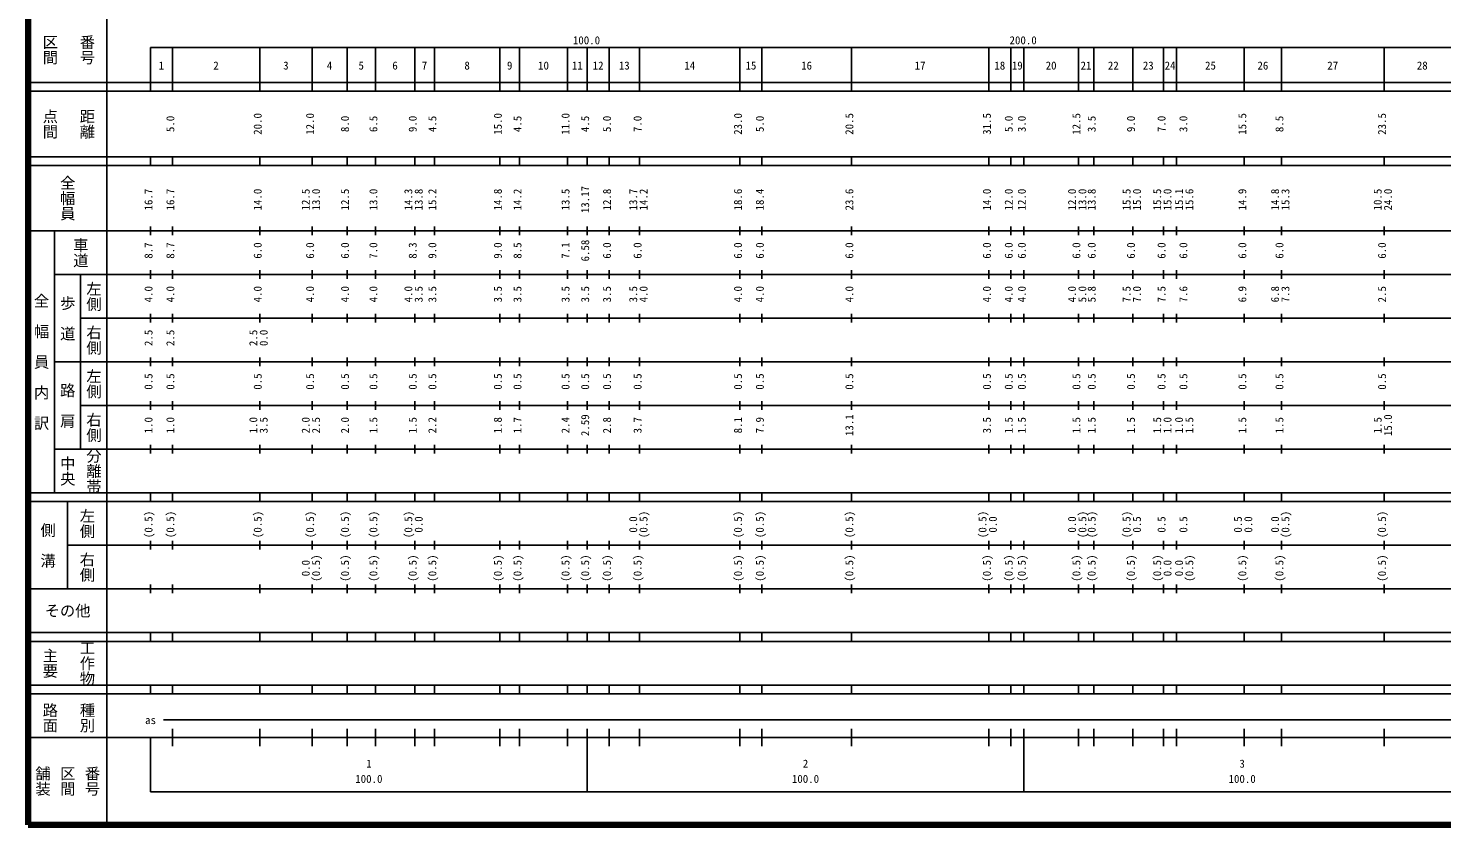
# Model space of a CAD drawing. Units: millimetres on the paper. Extents: x 40 to 680, y 20 to 380.
# Drawn here: x 40 to 363.7, y 20 to 202.4 of the extents above; entities that cross this region are included whole.
import ezdxf
from ezdxf.enums import TextEntityAlignment as Align

# ---------------------------------------------------------------- set-up
doc = ezdxf.new("R2010")
doc.units = ezdxf.units.MM
doc.layers.add('M-TTL', color=2, linetype='Continuous', lineweight=140)
doc.layers.add('M-TTL-BAND', color=7, linetype='Continuous', lineweight=25)
doc.styles.add('@ＭＳ ゴシック', font='')
doc.styles.add('ＭＳ ゴシック', font='')
doc.styles.get('@ＭＳ ゴシック').set_extended_font_data('@MS Gothic')
doc.styles.get('ＭＳ ゴシック').set_extended_font_data('MS Gothic')

msp = doc.modelspace()

# ---------------------------------------------------------------- linework, layer by layer
at = {"layer": 'M-TTL'}
for p, q in [((40, 380), (40, 20)), ((40, 20), (680, 20))]:
    msp.add_line(p, q, dxfattribs=at)
at = {"layer": 'M-TTL-BAND'}
for p, q in [((58, 370), (58, 20)), ((68, 198), (579, 198)), ((68, 198), (68, 188)), ((73, 188), (73, 198)), ((93, 188), (93, 198)), ((105, 188), (105, 198)), ((113, 188), (113, 198)), ((119.5, 188), (119.5, 198)), ((128.5, 188), (128.5, 198)), ((133, 188), (133, 198)), ((148, 188), (148, 198)), ((152.5, 188), (152.5, 198)), ((163.5, 188), (163.5, 198)), ((168, 188), (168, 198)), ((173, 188), (173, 198)), ((180, 188), (180, 198)), ((203, 188), (203, 198)), ((208, 188), (208, 198)), ((228.5, 188), (228.5, 198)), ((260, 188), (260, 198)), ((265, 188), (265, 198)), ((268, 188), (268, 198)), ((280.5, 188), (280.5, 198)), ((284, 188), (284, 198)), ((293, 188), (293, 198)), ((300, 188), (300, 198)), ((303, 188), (303, 198)), ((318.5, 188), (318.5, 198)), ((327, 188), (327, 198)), ((350.5, 188), (350.5, 198)), ((40, 190), (579, 190)), ((40, 188), (579, 188)), ((40, 173), (579, 173)), ((68, 171), (68, 173)), ((73, 171), (73, 173)), ((93, 171), (93, 173)), ((105, 171), (105, 173)), ((113, 171), (113, 173)), ((119.5, 171), (119.5, 173)), ((128.5, 171), (128.5, 173)), ((133, 171), (133, 173)), ((148, 171), (148, 173)), ((152.5, 171), (152.5, 173)), ((163.5, 171), (163.5, 173)), ((168, 171), (168, 173)), ((173, 171), (173, 173)), ((180, 171), (180, 173)), ((203, 171), (203, 173)), ((208, 171), (208, 173)), ((228.5, 171), (228.5, 173)), ((260, 171), (260, 173)), ((265, 171), (265, 173)), ((268, 171), (268, 173)), ((280.5, 171), (280.5, 173)), ((284, 171), (284, 173)), ((293, 171), (293, 173)), ((300, 171), (300, 173)), ((303, 171), (303, 173)), ((318.5, 171), (318.5, 173)), ((327, 171), (327, 173)), ((350.5, 171), (350.5, 173)), ((40, 171), (579, 171)), ((40, 156), (579, 156)), ((46, 96), (46, 156)), ((68, 155), (68, 157)), ((73, 155), (73, 157)), ((93, 155), (93, 157)), ((105, 155), (105, 157)), ((113, 155), (113, 157)), ((119.5, 155), (119.5, 157)), ((128.5, 155), (128.5, 157)), ((133, 155), (133, 157)), ((148, 155), (148, 157)), ((152.5, 155), (152.5, 157)), ((163.5, 155), (163.5, 157)), ((168, 155), (168, 157)), ((173, 155), (173, 157)), ((180, 155), (180, 157)), ((203, 155), (203, 157)), ((208, 155), (208, 157)), ((228.5, 155), (228.5, 157)), ((260, 155), (260, 157)), ((265, 155), (265, 157)), ((268, 155), (268, 157)), ((280.5, 155), (280.5, 157)), ((284, 155), (284, 157)), ((293, 155), (293, 157)), ((300, 155), (300, 157)), ((303, 155), (303, 157)), ((318.5, 155), (318.5, 157)), ((327, 155), (327, 157)), ((350.5, 155), (350.5, 157)), ((46, 146), (579, 146)), ((52, 146), (52, 106)), ((68, 145), (68, 147)), ((73, 145), (73, 147)), ((93, 145), (93, 147)), ((105, 145), (105, 147)), ((113, 145), (113, 147)), ((119.5, 145), (119.5, 147)), ((128.5, 145), (128.5, 147)), ((133, 145), (133, 147)), ((148, 145), (148, 147)), ((152.5, 145), (152.5, 147)), ((163.5, 145), (163.5, 147)), ((168, 145), (168, 147)), ((173, 145), (173, 147)), ((180, 145), (180, 147)), ((203, 145), (203, 147)), ((208, 145), (208, 147)), ((228.5, 145), (228.5, 147)), ((260, 145), (260, 147)), ((265, 145), (265, 147)), ((268, 145), (268, 147)), ((280.5, 145), (280.5, 147)), ((284, 145), (284, 147)), ((293, 145), (293, 147)), ((300, 145), (300, 147)), ((303, 145), (303, 147)), ((318.5, 145), (318.5, 147)), ((327, 145), (327, 147)), ((350.5, 145), (350.5, 147)), ((52, 136), (579, 136)), ((68, 135), (68, 137)), ((73, 135), (73, 137)), ((93, 135), (93, 137)), ((105, 135), (105, 137)), ((113, 135), (113, 137)), ((119.5, 135), (119.5, 137)), ((128.5, 135), (128.5, 137)), ((133, 135), (133, 137)), ((148, 135), (148, 137)), ((152.5, 135), (152.5, 137)), ((163.5, 135), (163.5, 137)), ((168, 135), (168, 137)), ((173, 135), (173, 137)), ((180, 135), (180, 137)), ((203, 135), (203, 137)), ((208, 135), (208, 137)), ((228.5, 135), (228.5, 137)), ((260, 135), (260, 137)), ((265, 135), (265, 137)), ((268, 135), (268, 137)), ((280.5, 135), (280.5, 137)), ((284, 135), (284, 137)), ((293, 135), (293, 137)), ((300, 135), (300, 137)), ((303, 135), (303, 137)), ((318.5, 135), (318.5, 137)), ((327, 135), (327, 137)), ((350.5, 135), (350.5, 137)), ((68, 125), (68, 127)), ((73, 125), (73, 127)), ((93, 125), (93, 127)), ((105, 125), (105, 127)), ((113, 125), (113, 127)), ((119.5, 125), (119.5, 127)), ((128.5, 125), (128.5, 127)), ((133, 125), (133, 127)), ((148, 125), (148, 127)), ((152.5, 125), (152.5, 127)), ((163.5, 125), (163.5, 127)), ((168, 125), (168, 127)), ((173, 125), (173, 127)), ((180, 125), (180, 127)), ((203, 125), (203, 127)), ((208, 125), (208, 127)), ((228.5, 125), (228.5, 127)), ((260, 125), (260, 127)), ((265, 125), (265, 127)), ((268, 125), (268, 127)), ((280.5, 125), (280.5, 127)), ((284, 125), (284, 127)), ((293, 125), (293, 127)), ((300, 125), (300, 127)), ((303, 125), (303, 127)), ((318.5, 125), (318.5, 127)), ((327, 125), (327, 127)), ((350.5, 125), (350.5, 127)), ((46, 126), (579, 126)), ((68, 115), (68, 117)), ((73, 115), (73, 117)), ((93, 115), (93, 117)), ((105, 115), (105, 117)), ((113, 115), (113, 117)), ((119.5, 115), (119.5, 117)), ((128.5, 115), (128.5, 117)), ((133, 115), (133, 117)), ((148, 115), (148, 117)), ((152.5, 115), (152.5, 117)), ((163.5, 115), (163.5, 117)), ((168, 115), (168, 117)), ((173, 115), (173, 117)), ((180, 115), (180, 117)), ((203, 115), (203, 117)), ((208, 115), (208, 117)), ((228.5, 115), (228.5, 117)), ((260, 115), (260, 117)), ((265, 115), (265, 117)), ((268, 115), (268, 117)), ((280.5, 115), (280.5, 117)), ((284, 115), (284, 117)), ((293, 115), (293, 117)), ((300, 115), (300, 117)), ((303, 115), (303, 117)), ((318.5, 115), (318.5, 117)), ((327, 115), (327, 117)), ((350.5, 115), (350.5, 117)), ((52, 116), (579, 116)), ((68, 105), (68, 107)), ((73, 105), (73, 107)), ((93, 105), (93, 107)), ((105, 105), (105, 107)), ((113, 105), (113, 107)), ((119.5, 105), (119.5, 107)), ((128.5, 105), (128.5, 107)), ((133, 105), (133, 107)), ((148, 105), (148, 107)), ((152.5, 105), (152.5, 107)), ((163.5, 105), (163.5, 107)), ((168, 105), (168, 107)), ((173, 105), (173, 107)), ((180, 105), (180, 107)), ((203, 105), (203, 107)), ((208, 105), (208, 107)), ((228.5, 105), (228.5, 107)), ((260, 105), (260, 107)), ((265, 105), (265, 107)), ((268, 105), (268, 107)), ((280.5, 105), (280.5, 107)), ((284, 105), (284, 107)), ((293, 105), (293, 107)), ((300, 105), (300, 107)), ((303, 105), (303, 107)), ((318.5, 105), (318.5, 107)), ((327, 105), (327, 107)), ((350.5, 105), (350.5, 107)), ((46, 106), (579, 106)), ((40, 96), (579, 96)), ((40, 94), (579, 94)), ((49, 94), (49, 74)), ((68, 94), (68, 96)), ((73, 94), (73, 96)), ((93, 94), (93, 96)), ((105, 94), (105, 96)), ((113, 94), (113, 96)), ((119.5, 94), (119.5, 96)), ((128.5, 94), (128.5, 96)), ((133, 94), (133, 96)), ((148, 94), (148, 96)), ((152.5, 94), (152.5, 96)), ((163.5, 94), (163.5, 96)), ((168, 94), (168, 96)), ((173, 94), (173, 96)), ((180, 94), (180, 96)), ((203, 94), (203, 96)), ((208, 94), (208, 96)), ((228.5, 94), (228.5, 96)), ((260, 94), (260, 96)), ((265, 94), (265, 96)), ((268, 94), (268, 96)), ((280.5, 94), (280.5, 96)), ((284, 94), (284, 96)), ((293, 94), (293, 96)), ((300, 94), (300, 96)), ((303, 94), (303, 96)), ((318.5, 94), (318.5, 96)), ((327, 94), (327, 96)), ((350.5, 94), (350.5, 96)), ((68, 83), (68, 85)), ((73, 83), (73, 85)), ((93, 83), (93, 85)), ((105, 83), (105, 85)), ((113, 83), (113, 85)), ((119.5, 83), (119.5, 85)), ((128.5, 83), (128.5, 85)), ((133, 83), (133, 85)), ((148, 83), (148, 85)), ((152.5, 83), (152.5, 85)), ((163.5, 83), (163.5, 85)), ((168, 83), (168, 85)), ((173, 83), (173, 85)), ((180, 83), (180, 85)), ((203, 83), (203, 85)), ((208, 83), (208, 85)), ((228.5, 83), (228.5, 85)), ((260, 83), (260, 85)), ((265, 83), (265, 85)), ((268, 83), (268, 85)), ((280.5, 83), (280.5, 85)), ((284, 83), (284, 85)), ((293, 83), (293, 85)), ((300, 83), (300, 85)), ((303, 83), (303, 85)), ((318.5, 83), (318.5, 85)), ((327, 83), (327, 85)), ((350.5, 83), (350.5, 85)), ((49, 84), (579, 84)), ((68, 73), (68, 75)), ((73, 73), (73, 75)), ((93, 73), (93, 75)), ((105, 73), (105, 75)), ((113, 73), (113, 75)), ((119.5, 73), (119.5, 75)), ((128.5, 73), (128.5, 75)), ((133, 73), (133, 75)), ((148, 73), (148, 75)), ((152.5, 73), (152.5, 75)), ((163.5, 73), (163.5, 75)), ((168, 73), (168, 75)), ((173, 73), (173, 75)), ((180, 73), (180, 75)), ((203, 73), (203, 75)), ((208, 73), (208, 75)), ((228.5, 73), (228.5, 75)), ((260, 73), (260, 75)), ((265, 73), (265, 75)), ((268, 73), (268, 75)), ((280.5, 73), (280.5, 75)), ((284, 73), (284, 75)), ((293, 73), (293, 75)), ((300, 73), (300, 75)), ((303, 73), (303, 75)), ((318.5, 73), (318.5, 75)), ((327, 73), (327, 75)), ((350.5, 73), (350.5, 75)), ((40, 74), (579, 74)), ((40, 64), (579, 64)), ((40, 62), (579, 62)), ((68, 62), (68, 64)), ((73, 62), (73, 64)), ((93, 62), (93, 64)), ((105, 62), (105, 64)), ((113, 62), (113, 64)), ((119.5, 62), (119.5, 64)), ((128.5, 62), (128.5, 64)), ((133, 62), (133, 64)), ((148, 62), (148, 64)), ((152.5, 62), (152.5, 64)), ((163.5, 62), (163.5, 64)), ((168, 62), (168, 64)), ((173, 62), (173, 64)), ((180, 62), (180, 64)), ((203, 62), (203, 64)), ((208, 62), (208, 64)), ((228.5, 62), (228.5, 64)), ((260, 62), (260, 64)), ((265, 62), (265, 64)), ((268, 62), (268, 64)), ((280.5, 62), (280.5, 64)), ((284, 62), (284, 64)), ((293, 62), (293, 64)), ((300, 62), (300, 64)), ((303, 62), (303, 64)), ((318.5, 62), (318.5, 64)), ((327, 62), (327, 64)), ((350.5, 62), (350.5, 64)), ((40, 52), (579, 52)), ((68, 50), (68, 52)), ((73, 50), (73, 52)), ((93, 50), (93, 52)), ((105, 50), (105, 52)), ((113, 50), (113, 52)), ((119.5, 50), (119.5, 52)), ((128.5, 50), (128.5, 52)), ((133, 50), (133, 52)), ((148, 50), (148, 52)), ((152.5, 50), (152.5, 52)), ((163.5, 50), (163.5, 52)), ((168, 50), (168, 52)), ((173, 50), (173, 52)), ((180, 50), (180, 52)), ((203, 50), (203, 52)), ((208, 50), (208, 52)), ((228.5, 50), (228.5, 52)), ((260, 50), (260, 52)), ((265, 50), (265, 52)), ((268, 50), (268, 52)), ((280.5, 50), (280.5, 52)), ((284, 50), (284, 52)), ((293, 50), (293, 52)), ((300, 50), (300, 52)), ((303, 50), (303, 52)), ((318.5, 50), (318.5, 52)), ((327, 50), (327, 52)), ((350.5, 50), (350.5, 52)), ((40, 50), (579, 50)), ((71, 44), (487, 44)), ((40, 40), (579, 40)), ((68, 40), (68, 27.5)), ((73, 38), (73, 42)), ((93, 38), (93, 42)), ((105, 38), (105, 42)), ((113, 38), (113, 42)), ((119.5, 38), (119.5, 42)), ((128.5, 38), (128.5, 42)), ((133, 38), (133, 42)), ((148, 38), (148, 42)), ((152.5, 38), (152.5, 42)), ((163.5, 38), (163.5, 42)), ((168, 27.5), (168, 42)), ((173, 38), (173, 42)), ((180, 38), (180, 42)), ((203, 38), (203, 42)), ((208, 38), (208, 42)), ((228.5, 38), (228.5, 42)), ((260, 38), (260, 42)), ((265, 38), (265, 42)), ((268, 27.5), (268, 42)), ((280.5, 38), (280.5, 42)), ((284, 38), (284, 42)), ((293, 38), (293, 42)), ((300, 38), (300, 42)), ((303, 38), (303, 42)), ((318.5, 38), (318.5, 42)), ((327, 38), (327, 42)), ((350.5, 38), (350.5, 42)), ((68, 27.5), (579, 27.5))]:
    msp.add_line(p, q, dxfattribs=at)

# ---------------------------------------------------------------- texts
at = {"layer": 'M-TTL-BAND', "style": '@ＭＳ ゴシック'}
for s, p in [('番号', (53.5, 197.5)), ('区間', (45, 197.5)), ('点間', (45, 180.5)), ('距離', (53.5, 180.5)), ('全幅員', (49, 163.5)), ('車道', (52, 151)), ('左側', (55, 141)), ('全\u3000幅\u3000員\u3000内\u3000訳', (43, 126)), ('歩\u3000道', (49, 136)), ('右側', (55, 131)), ('左側', (55, 121)), ('路\u3000肩', (49, 116)), ('右側', (55, 111)), ('中央', (49, 101)), ('分離帯', (55, 101)), ('左側', (53.5, 89)), ('側\u3000溝', (44.5, 84)), ('右側', (53.5, 79)), ('工作物', (53.5, 57)), ('主要', (45, 57)), ('路面', (45, 44.5)), ('種別', (53.5, 44.5)), ('舗装', (43.333, 30)), ('区間', (49, 30)), ('番号', (54.667, 30))]:
    msp.add_text(s, height=2.566, rotation=270, dxfattribs=at).set_placement(p, align=Align.MIDDLE_CENTER)
at = {"layer": 'M-TTL-BAND', "style": 'ＭＳ ゴシック'}
for s, p in [('100.0', (167.844, 198.195)), ('200.0', (267.844, 198.195)), ('1', (70.5, 192.405)), ('2', (83, 192.405)), ('3', (99, 192.405)), ('4', (109, 192.405)), ('5', (116.25, 192.405)), ('6', (124, 192.405)), ('7', (130.75, 192.405)), ('8', (140.5, 192.405)), ('9', (150.25, 192.405)), ('10', (158, 192.405)), ('11', (165.75, 192.405)), ('12', (170.5, 192.405)), ('13', (176.5, 192.405)), ('14', (191.5, 192.405)), ('15', (205.5, 192.405)), ('16', (218.25, 192.405)), ('17', (244.25, 192.405)), ('18', (262.5, 192.405)), ('19', (266.5, 192.405)), ('20', (274.25, 192.405)), ('21', (282.25, 192.405)), ('22', (288.5, 192.405)), ('23', (296.5, 192.405)), ('24', (301.5, 192.405)), ('25', (310.75, 192.405)), ('26', (322.75, 192.405)), ('27', (338.75, 192.405)), ('28', (359.25, 192.405)), ('as', (68, 42.5)), ('1', (118, 32.523)), ('2', (218, 32.523)), ('3', (318, 32.523)), ('100.0', (118, 29.033)), ('100.0', (218, 29.033)), ('100.0', (318, 29.033))]:
    msp.add_text(s, height=1.833, dxfattribs=at).set_placement(p, align=Align.BOTTOM_CENTER)
for s, p in [('5.0', (74, 180.5)), ('20.0', (94, 180.5)), ('12.0', (106, 180.5)), ('8.0', (114, 180.5)), ('6.5', (120.5, 180.5)), ('9.0', (129.5, 180.5)), ('4.5', (134, 180.5)), ('15.0', (149, 180.5)), ('4.5', (153.5, 180.5)), ('11.0', (164.5, 180.5)), ('4.5', (169, 180.5)), ('5.0', (174, 180.5)), ('7.0', (181, 180.5)), ('23.0', (204, 180.5)), ('5.0', (209, 180.5)), ('20.5', (229.5, 180.5)), ('31.5', (261, 180.5)), ('5.0', (266, 180.5)), ('3.0', (269, 180.5)), ('12.5', (281.5, 180.5)), ('3.5', (285, 180.5)), ('9.0', (294, 180.5)), ('7.0', (301, 180.5)), ('3.0', (306, 180.5)), ('15.5', (319.5, 180.5)), ('8.5', (328, 180.5)), ('23.5', (351.5, 180.5)), ('16.7', (69, 163.174)), ('16.7', (74, 163.174)), ('14.0', (94, 163.174)), ('12.5', (105, 163.174)), ('13.0', (107.37, 163.174)), ('12.5', (114, 163.174)), ('13.0', (120.5, 163.174)), ('14.3', (128.5, 163.174)), ('13.8', (130.87, 163.174)), ('15.2', (134, 163.174)), ('14.8', (149, 163.174)), ('14.2', (153.5, 163.174)), ('13.5', (164.5, 163.174)), ('13.17', (169, 163.174)), ('12.8', (174, 163.174)), ('13.7', (180, 163.174)), ('14.2', (182.37, 163.174)), ('18.6', (204, 163.174)), ('18.4', (209, 163.174)), ('23.6', (229.5, 163.174)), ('14.0', (261, 163.174)), ('12.0', (266, 163.174)), ('12.0', (269, 163.174)), ('12.0', (280.5, 163.174)), ('13.0', (282.87, 163.174)), ('13.8', (285, 163.174)), ('15.5', (293, 163.174)), ('15.0', (295.37, 163.174)), ('15.5', (300, 163.174)), ('15.0', (302.37, 163.174)), ('15.1', (305, 163.174)), ('15.6', (307.37, 163.174)), ('14.9', (319.5, 163.174)), ('14.8', (327, 163.174)), ('15.3', (329.37, 163.174)), ('10.5', (350.5, 163.174)), ('24.0', (352.87, 163.174)), ('8.7', (69, 151.5)), ('8.7', (74, 151.5)), ('6.0', (94, 151.5)), ('6.0', (106, 151.5)), ('6.0', (114, 151.5)), ('7.0', (120.5, 151.5)), ('8.3', (129.5, 151.5)), ('9.0', (134, 151.5)), ('9.0', (149, 151.5)), ('8.5', (153.5, 151.5)), ('7.1', (164.5, 151.5)), ('6.58', (169, 151.5)), ('6.0', (174, 151.5)), ('6.0', (181, 151.5)), ('6.0', (204, 151.5)), ('6.0', (209, 151.5)), ('6.0', (229.5, 151.5)), ('6.0', (261, 151.5)), ('6.0', (266, 151.5)), ('6.0', (269, 151.5)), ('6.0', (281.5, 151.5)), ('6.0', (285, 151.5)), ('6.0', (294, 151.5)), ('6.0', (301, 151.5)), ('6.0', (306, 151.5)), ('6.0', (319.5, 151.5)), ('6.0', (328, 151.5)), ('6.0', (351.5, 151.5)), ('4.0', (69, 141.5)), ('4.0', (74, 141.5)), ('4.0', (94, 141.5)), ('4.0', (106, 141.5)), ('4.0', (114, 141.5)), ('4.0', (120.5, 141.5)), ('4.0', (128.5, 141.5)), ('3.5', (130.87, 141.5)), ('3.5', (134, 141.5)), ('3.5', (149, 141.5)), ('3.5', (153.5, 141.5)), ('3.5', (164.5, 141.5)), ('3.5', (169, 141.5)), ('3.5', (174, 141.5)), ('3.5', (180, 141.5)), ('4.0', (182.37, 141.5)), ('4.0', (204, 141.5)), ('4.0', (209, 141.5)), ('4.0', (229.5, 141.5)), ('4.0', (261, 141.5)), ('4.0', (266, 141.5)), ('4.0', (269, 141.5)), ('4.0', (280.5, 141.5)), ('5.0', (282.87, 141.5)), ('5.8', (285, 141.5)), ('7.5', (293, 141.5)), ('7.0', (295.37, 141.5)), ('7.5', (301, 141.5)), ('7.6', (306, 141.5)), ('6.9', (319.5, 141.5)), ('6.8', (327, 141.5)), ('7.3', (329.37, 141.5)), ('2.5', (351.5, 141.5)), ('2.5', (69, 131.5)), ('2.5', (74, 131.5)), ('2.5', (93, 131.5)), ('0.0', (95.37, 131.5)), ('0.5', (69, 121.5)), ('0.5', (74, 121.5)), ('0.5', (94, 121.5)), ('0.5', (106, 121.5)), ('0.5', (114, 121.5)), ('0.5', (120.5, 121.5)), ('0.5', (129.5, 121.5)), ('0.5', (134, 121.5)), ('0.5', (149, 121.5)), ('0.5', (153.5, 121.5)), ('0.5', (164.5, 121.5)), ('0.5', (169, 121.5)), ('0.5', (174, 121.5)), ('0.5', (181, 121.5)), ('0.5', (204, 121.5)), ('0.5', (209, 121.5)), ('0.5', (229.5, 121.5)), ('0.5', (261, 121.5)), ('0.5', (266, 121.5)), ('0.5', (269, 121.5)), ('0.5', (281.5, 121.5)), ('0.5', (285, 121.5)), ('0.5', (294, 121.5)), ('0.5', (301, 121.5)), ('0.5', (306, 121.5)), ('0.5', (319.5, 121.5)), ('0.5', (328, 121.5)), ('0.5', (351.5, 121.5)), ('2.59', (169, 111.5)), ('13.1', (229.5, 111.5)), ('15.0', (352.87, 111.5)), ('1.0', (69, 111.5)), ('1.0', (74, 111.5)), ('1.0', (93, 111.5)), ('3.5', (95.37, 111.5)), ('2.0', (105, 111.5)), ('2.5', (107.37, 111.5)), ('2.0', (114, 111.5)), ('1.5', (120.5, 111.5)), ('1.5', (129.5, 111.5)), ('2.2', (134, 111.5)), ('1.8', (149, 111.5)), ('1.7', (153.5, 111.5)), ('2.4', (164.5, 111.5)), ('2.8', (174, 111.5)), ('3.7', (181, 111.5)), ('8.1', (204, 111.5)), ('7.9', (209, 111.5)), ('3.5', (261, 111.5)), ('1.5', (266, 111.5)), ('1.5', (269, 111.5)), ('1.5', (281.5, 111.5)), ('1.5', (285, 111.5)), ('1.5', (294, 111.5)), ('1.5', (300, 111.5)), ('1.0', (302.37, 111.5)), ('1.0', (305, 111.5)), ('1.5', (307.37, 111.5)), ('1.5', (319.5, 111.5)), ('1.5', (328, 111.5)), ('1.5', (350.5, 111.5)), ('(0.5)', (69, 88.764)), ('(0.5)', (74, 88.764)), ('(0.5)', (94, 88.764)), ('(0.5)', (106, 88.764)), ('(0.5)', (114, 88.764)), ('(0.5)', (120.5, 88.764)), ('(0.5)', (128.5, 88.764)), ('(0.5)', (182.37, 88.764)), ('(0.5)', (204, 88.764)), ('(0.5)', (209, 88.764)), ('(0.5)', (229.5, 88.764)), ('(0.5)', (260, 88.764)), ('(0.5)', (282.87, 88.764)), ('(0.5)', (285, 88.764)), ('(0.5)', (293, 88.764)), ('(0.5)', (329.37, 88.764)), ('(0.5)', (351.5, 88.764)), ('0.0', (130.87, 88.764)), ('0.0', (180, 88.764)), ('0.0', (262.37, 88.764)), ('0.0', (280.5, 88.764)), ('0.5', (295.37, 88.764)), ('0.5', (301, 88.764)), ('0.5', (306, 88.764)), ('0.5', (318.5, 88.764)), ('0.0', (320.87, 88.764)), ('0.0', (327, 88.764)), ('(0.5)', (107.37, 78.764)), ('(0.5)', (114, 78.764)), ('(0.5)', (120.5, 78.764)), ('(0.5)', (129.5, 78.764)), ('(0.5)', (134, 78.764)), ('(0.5)', (149, 78.764)), ('(0.5)', (153.5, 78.764)), ('(0.5)', (164.5, 78.764)), ('(0.5)', (169, 78.764)), ('(0.5)', (174, 78.764)), ('(0.5)', (181, 78.764)), ('(0.5)', (204, 78.764)), ('(0.5)', (209, 78.764)), ('(0.5)', (229.5, 78.764)), ('(0.5)', (261, 78.764)), ('(0.5)', (266, 78.764)), ('(0.5)', (269, 78.764)), ('(0.5)', (281.5, 78.764)), ('(0.5)', (285, 78.764)), ('(0.5)', (294, 78.764)), ('(0.5)', (300, 78.764)), ('(0.5)', (307.37, 78.764)), ('(0.5)', (319.5, 78.764)), ('(0.5)', (328, 78.764)), ('(0.5)', (351.5, 78.764)), ('0.0', (105, 78.764)), ('0.0', (302.37, 78.764)), ('0.0', (305, 78.764))]:
    msp.add_text(s, height=1.833, rotation=90, dxfattribs=at).set_placement(p, align=Align.BOTTOM_CENTER)
msp.add_text('その他', height=2.566, dxfattribs=at).set_placement((49, 69), align=Align.MIDDLE_CENTER)

doc.saveas('drawing.dxf')
